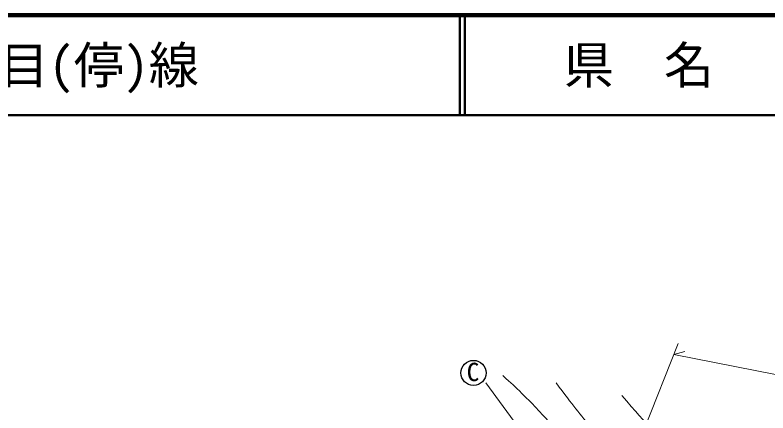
# Model space of a CAD drawing. Units: millimetres, scale not verified. Extents: x 40000 to 680000, y 20000 to 380000.
# Drawn here: x 253381 to 328498, y 340304 to 380000 of the extents above; entities that cross this region are included whole.
import ezdxf
from ezdxf.enums import TextEntityAlignment as Align

# ---------------------------------------------------------------- set-up
doc = ezdxf.new("R2010")
doc.units = ezdxf.units.MM
doc.header["$LTSCALE"] = 1000
for name, color, linetype, lineweight in [('M-BGD', 7, 'Continuous', 13), ('M-STR-HTXT', 7, 'Continuous', 13), ('M-STR-STRC', 7, 'Continuous', 13), ('M-TTL', 2, 'Continuous', 140), ('M-TTL-LINE', 7, 'Continuous', 50)]:
    doc.layers.add(name, color=color, linetype=linetype, lineweight=lineweight)
doc.layers.add('M-TTL-TXT', color=7, linetype='Continuous')
doc.styles.add('ＭＳ ゴシック', font='')
doc.styles.get('ＭＳ ゴシック').set_extended_font_data('MS Gothic')

msp = doc.modelspace()

# ---------------------------------------------------------------- linework, layer by layer
at = {"layer": 'M-BGD'}
for points, knots in [([(302043, 344044), (302971, 343201), (303217, 342962), (303949, 342248), (305256, 340971), (305943, 340208), (307161, 338845), (308303, 337567), (308957, 336857), (309964, 335470), (310926, 334146), (311419, 333368), (312251, 331959), (312858, 330929), (313249, 330373), (313720, 329275), (313994, 328639), (314090, 328405), (314349, 327619)], [0, 0, 0, 0, 1, 1, 1, 2, 2, 2, 3, 3, 3, 4, 4, 4, 5, 5, 5, 6, 6, 6, 6]), ([(307368, 343297), (309134, 340968), (309608, 340352), (311097, 338507), (312845, 336340), (313768, 335070), (315697, 333063), (316993, 331716), (317795, 331036), (319170, 329771), (321164, 327937), (322421, 327054), (324310, 325112), (324963, 324440), (325356, 324068), (325847, 323270), (326317, 322508), (326649, 322101), (326936, 321253), (327057, 320894), (327108, 320752), (327197, 320319)], [0, 0, 0, 0, 1, 1, 1, 2, 2, 2, 3, 3, 3, 4, 4, 4, 5, 5, 5, 6, 6, 6, 7, 7, 7, 7]), ([(313933, 342034), (316656, 338874), (317381, 338052), (319640, 335544), (322708, 332141), (324411, 330214), (327662, 326986), (330945, 323728), (332907, 322030), (336271, 318856), (337020, 318149), (337568, 317869), (338190, 317048), (338571, 316545), (338750, 316233), (339038, 315671), (339330, 315102), (339411, 314875), (339667, 314158)], [0, 0, 0, 0, 1, 1, 1, 2, 2, 2, 3, 3, 3, 4, 4, 4, 5, 5, 5, 6, 6, 6, 6])]:
    msp.add_open_spline(points, degree=3, knots=knots, dxfattribs=at)
at = {"layer": 'M-STR-HTXT'}
for p, q in [((312202, 328673), (319537, 347221)), ((319113, 346150), (320191, 346446))]:
    msp.add_line(p, q, dxfattribs=at)
msp.add_lwpolyline([(319113, 346150), (333474, 343306), (362735, 331139)], dxfattribs=at)
at = {"layer": 'M-STR-STRC'}
msp.add_line((300352, 343305), (310551, 329476), dxfattribs=at)
at = {"layer": 'M-STR-STRC', "lineweight": 25}
msp.add_circle((299121, 344301), 1250, dxfattribs=at)
at = {"layer": 'M-TTL'}
msp.add_line((680000, 380000), (40000, 380000), dxfattribs=at)
at = {"layer": 'M-TTL-LINE'}
for p, q in [((297750, 380000), (297750, 370000)), ((298250, 380000), (298250, 370000)), ((40000, 370000), (680000, 370000))]:
    msp.add_line(p, q, dxfattribs=at)

# ---------------------------------------------------------------- texts
at = {"layer": 'M-STR-STRC', "style": 'ＭＳ ゴシック'}
msp.add_text('C', height=1833, dxfattribs=at).set_placement((298443, 342927), align=Align.BOTTOM_LEFT)
at = {"layer": 'M-TTL-TXT', "style": 'ＭＳ ゴシック'}
msp.add_text('一般県道迫田篠目(停)線', height=3666, dxfattribs=at).set_placement((216734, 375000), align=Align.MIDDLE_LEFT)
msp.add_text('県\u3000名', height=3666, dxfattribs=at).set_placement((315625, 375000), align=Align.MIDDLE_CENTER)

doc.saveas('drawing.dxf')
